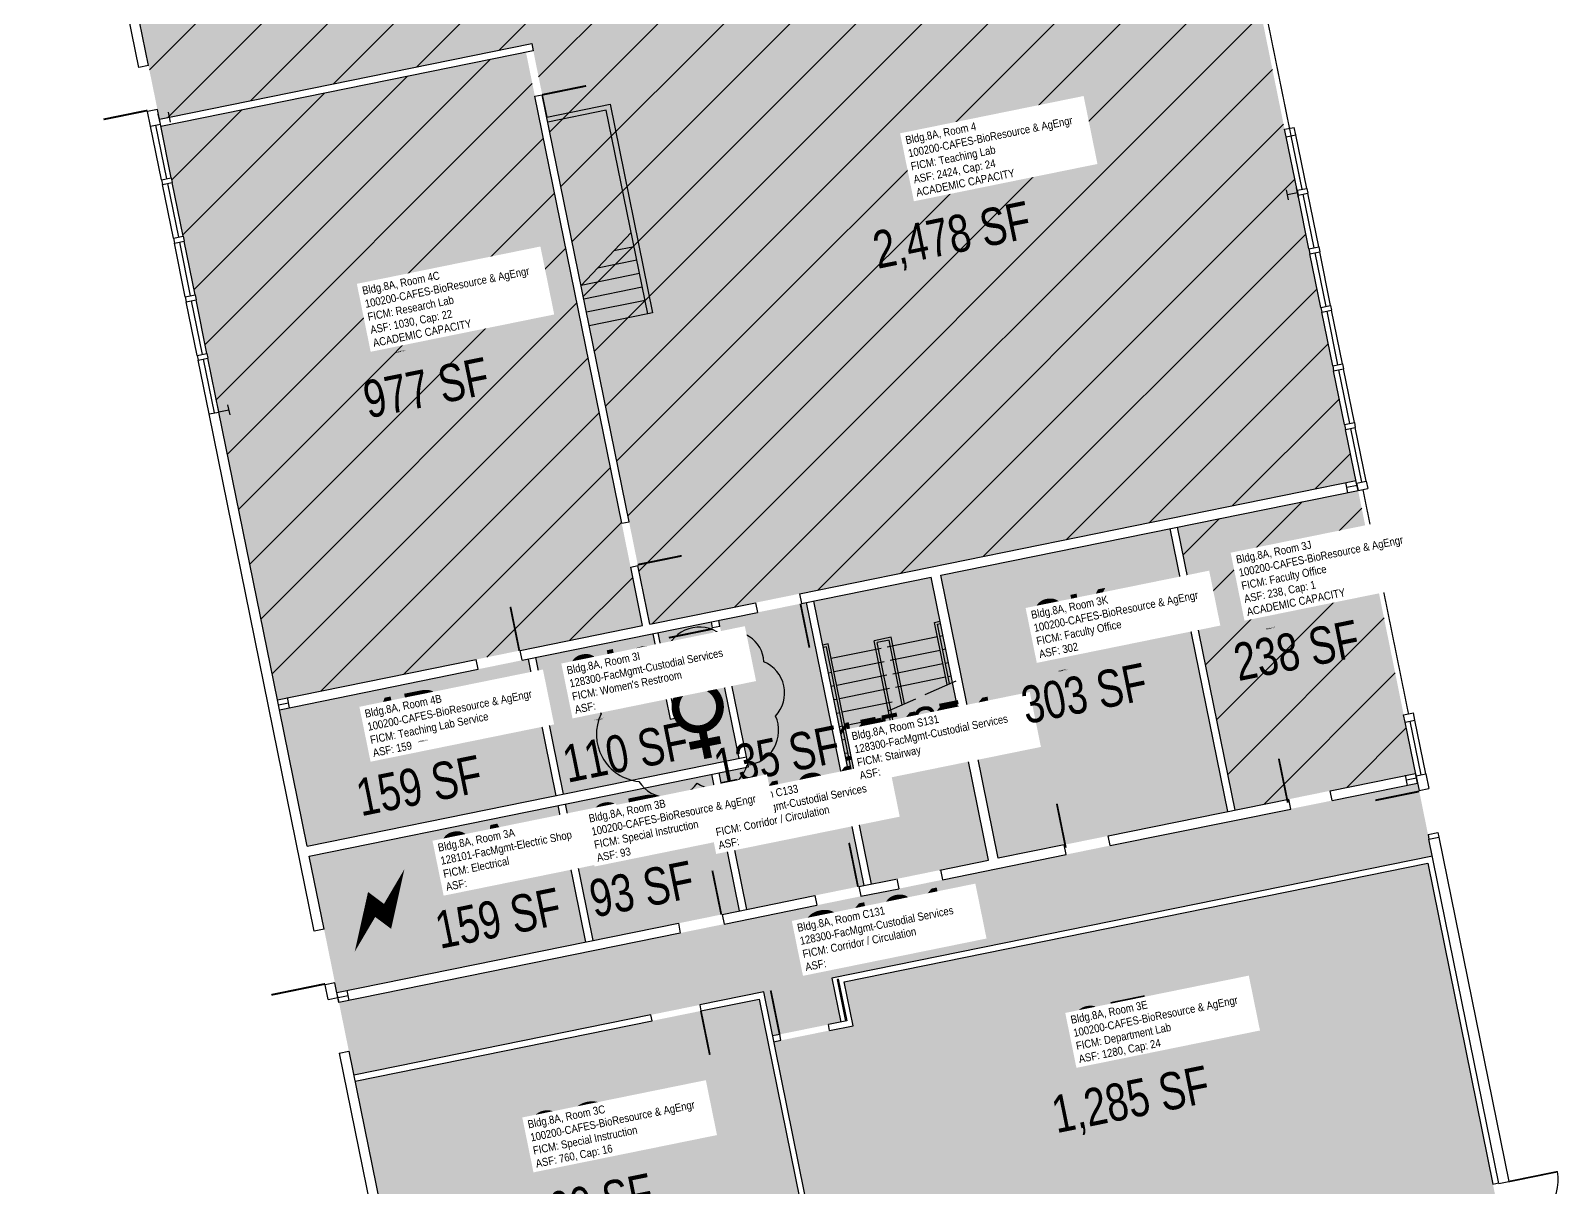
# Model space of a CAD drawing. Header units: inches. Extents: x 69207497 to 69209546, y 27684796 to 27689923.
# Drawn here: x 69208042 to 69209269, y 27686531 to 27687460 of the extents above; entities that cross this region are included whole.
import ezdxf
from ezdxf.enums import TextEntityAlignment as Align

# ---------------------------------------------------------------- set-up
doc = ezdxf.new("R2010")
doc.units = ezdxf.units.IN
doc.header["$MEASUREMENT"] = 0
doc.layers.get('0').update_dxf_attribs({"linetype": 'CONTINUOUS'})
for name, color, linetype in [('A-COLS', 5, 'CONTINUOUS'), ('A-DOOR', 2, 'CONTINUOUS'), ('A-FLOR', 3, 'CONTINUOUS'), ('A-GLAZ', 1, 'CONTINUOUS'), ('A-IDEN-ICON', 4, 'CONTINUOUS'), ('A-IDEN-RNUM', 7, 'CONTINUOUS'), ('A-IDEN-SNUM', 4, 'CONTINUOUS'), ('A-IDEN-VNUM', 4, 'CONTINUOUS'), ('A-WALL', 5, 'CONTINUOUS'), ('AREA-TEXT', 3, 'CONTINUOUS'), ('Rooms-Capacity', 4, 'CONTINUOUS'), ('Rooms-Category-Color', 7, 'CONTINUOUS'), ('Rooms-College-Color', 7, 'CONTINUOUS'), ('Rooms-Department-Color', 7, 'CONTINUOUS'), ('Rooms-Division-Color', 7, 'CONTINUOUS'), ('Rooms-Information', 7, 'CONTINUOUS')]:
    doc.layers.add(name, color=color, linetype=linetype)
doc.layers.add('A-REV', color=1, linetype='CONTINUOUS', true_color=0xff0000)
doc.styles.add('CP_AREA', font='arial.ttf', dxfattribs={"height": 15})
doc.styles.add('CP_ROOMSNUMBER', font='arial.ttf', dxfattribs={"height": 1})
doc.styles.add('CP_ROOMVNUMBER', font='arial.ttf', dxfattribs={"width": 0.85, "height": 0.075})
pattern_1 = [(45, (0, 0), (-26.516504294, 26.516504294), [])]

# ---------------------------------------------------------------- blocks, each defined once
blk = doc.blocks.new('CPELECT')
blk.add_lwpolyline([(0.0623, 0.0629, 0, 0.03, 0), (0.0105, -0.0168, 0.03, 0.03, 0), (-0.0105, 0.0068, 0.03, 0, 0), (-0.0623, -0.0729, 0.03, 0, 0)], format="xyseb")
blk = doc.blocks.new('36DOOR')
blk.add_lwpolyline([(-0.75, 0, 1.5, 1.5, 0), (-0.75, 36, 0, 0, 0), (-1.5, 36, 0, 0, 0.4142136), (-36, -1.5, 0, 0, 0.4142136)], format="xyseb")
blk = doc.blocks.new('COL1')
for p, q in [((-0.5, 0.5), (0.5, 0.5)), ((0, 0.5), (0, -0.5)), ((-0.5, -0.5), (0.5, -0.5))]:
    blk.add_line(p, q)
blk = doc.blocks.new('CPWOMEN')
at = {"const_width": 0.015}
blk.add_lwpolyline([(-0.0375, 0, 1), (0.0475, 0, 1)], format="xyb", close=True, dxfattribs=at)
for points in [[(0.005, -0.04), (0.005, -0.1)], [(-0.025, -0.07), (0.035, -0.07)]]:
    blk.add_lwpolyline(points, dxfattribs=at)

msp = doc.modelspace()

# ---------------------------------------------------------------- hatches: boundary and pattern name
at = {"layer": 'Rooms-Capacity'}
h = msp.add_hatch(dxfattribs=at)
h.set_pattern_fill('ANSI31', color=256, scale=300, style=0)
h.set_pattern_definition(pattern_1)
h.paths.add_polyline_path([(69208126.9, 27687479.2), (69208145.3, 27687389), (69208444.4, 27687449.8), (69208539.2, 27686983.4), (69209106.4, 27687098.7), (69208993.2, 27687655.3)])
h = msp.add_hatch(dxfattribs=at)
h.set_pattern_fill('ANSI31', color=256, scale=300, style=0)
h.set_pattern_definition(pattern_1)
h.paths.add_polyline_path([(69208146.5, 27687383.2), (69208240.1, 27686922.6), (69208533.3, 27686982.2), (69208439.7, 27687442.8)])
h = msp.add_hatch(dxfattribs=at)
h.set_pattern_fill('ANSI31', color=256, scale=300, style=0)
h.set_pattern_definition(pattern_1)
h.paths.add_polyline_path([(69208962.9, 27687061.4), (69209009.2, 27686834), (69209154.2, 27686863.5), (69209108, 27687090.9)])
at = {"layer": 'Rooms-Category-Color', "true_color": 0xe3f498}
for points in [[(69208126.9, 27687479.2), (69208145.3, 27687389), (69208444.4, 27687449.8), (69208539.2, 27686983.4), (69209106.4, 27687098.7), (69208993.2, 27687655.3)], [(69208146.5, 27687383.2), (69208240.1, 27686922.6), (69208533.3, 27686982.2), (69208439.7, 27687442.8)], [(69208241.7, 27686914.7), (69208264, 27686805), (69208463.9, 27686845.6), (69208441.6, 27686955.4)], [(69208471.4, 27686839), (69208493.7, 27686729.2), (69208611.3, 27686753.1), (69208589, 27686862.9)], [(69208638.8, 27686647.9), (69208702.4, 27686660.8), (69208695.2, 27686696.1), (69209163.9, 27686791.4), (69209232.6, 27686453.4), (69208700.4, 27686345.2)], [(69208302.4, 27686616.2), (69208626.9, 27686682.2), (69208693.9, 27686352.6), (69208385.2, 27686289.9), (69208361.4, 27686406.6), (69208345.6, 27686403.4)]]:
    msp.add_hatch(color=61, dxfattribs=at).paths.add_polyline_path(points)
at = {"layer": 'Rooms-Category-Color', "true_color": 0xfa9ba3}
for points in [[(69208962.9, 27687061.4), (69209009.2, 27686834), (69209154.2, 27686863.5), (69209108, 27687090.9)], [(69208772.8, 27687022.7), (69208819, 27686795.4), (69209003.3, 27686832.8), (69208957.1, 27687060.2)]]:
    msp.add_hatch(color=241, dxfattribs=at).paths.add_polyline_path(points)
at = {"layer": 'Rooms-Category-Color', "true_color": 0xadadad}
for points in [[(69208670.9, 27687002), (69208717.1, 27686774.6), (69208811.2, 27686793.8), (69208765, 27687021.1)], [(69208594.5, 27686986.5), (69208618.4, 27686868.9), (69208594.9, 27686864.1), (69208617.2, 27686754.3), (69208711.3, 27686773.5), (69208665, 27687000.8)], [(69208555.5, 27686907.1), (69208541.6, 27686975.7), (69208447.5, 27686956.6), (69208469.8, 27686846.8), (69208610.9, 27686875.5), (69208589.6, 27686980.4), (69208588.6, 27686985.3), (69208545.5, 27686976.5), (69208559.4, 27686907.9)], [(69208685.3, 27686699.1), (69208926.5, 27686748.1), (69209167.7, 27686797.1), (69209157, 27686849.8), (69209155.8, 27686855.7), (69209087.2, 27686841.7), (69209036.2, 27686831.4), (69209030.3, 27686830.2), (69208908.8, 27686805.5), (69208739.1, 27686770.9), (69208708.7, 27686764.8), (69208289.5, 27686679.5), (69208301.4, 27686621), (69208630.7, 27686688), (69208637.8, 27686652.7), (69208692.5, 27686663.8)], [(69208265.6, 27686797.1), (69208287.9, 27686687.4), (69208487.8, 27686728), (69208465.5, 27686837.8)]]:
    msp.add_hatch(color=253, dxfattribs=at).paths.add_polyline_path(points)
at = {"layer": 'Rooms-College-Color', "true_color": 0xe3c5e1}
for points in [[(69208126.9, 27687479.2), (69208145.3, 27687389), (69208444.4, 27687449.8), (69208539.2, 27686983.4), (69209106.4, 27687098.7), (69208993.2, 27687655.3)], [(69208146.5, 27687383.2), (69208240.1, 27686922.6), (69208533.3, 27686982.2), (69208439.7, 27687442.8)], [(69208962.9, 27687061.4), (69209009.2, 27686834), (69209154.2, 27686863.5), (69209108, 27687090.9)], [(69208772.8, 27687022.7), (69208819, 27686795.4), (69209003.3, 27686832.8), (69208957.1, 27687060.2)], [(69208241.7, 27686914.7), (69208264, 27686805), (69208463.9, 27686845.6), (69208441.6, 27686955.4)], [(69208471.4, 27686839), (69208493.7, 27686729.2), (69208611.3, 27686753.1), (69208589, 27686862.9)], [(69208638.8, 27686647.9), (69208702.4, 27686660.8), (69208695.2, 27686696.1), (69209163.9, 27686791.4), (69209232.6, 27686453.4), (69208700.4, 27686345.2)], [(69208302.4, 27686616.2), (69208626.9, 27686682.2), (69208693.9, 27686352.6), (69208385.2, 27686289.9), (69208361.4, 27686406.6), (69208345.6, 27686403.4)]]:
    msp.add_hatch(color=254, dxfattribs=at).paths.add_polyline_path(points)
at = {"layer": 'Rooms-College-Color', "true_color": 0xadadad}
for points in [[(69208670.9, 27687002), (69208717.1, 27686774.6), (69208811.2, 27686793.8), (69208765, 27687021.1)], [(69208594.5, 27686986.5), (69208618.4, 27686868.9), (69208594.9, 27686864.1), (69208617.2, 27686754.3), (69208711.3, 27686773.5), (69208665, 27687000.8)], [(69208555.5, 27686907.1), (69208541.6, 27686975.7), (69208447.5, 27686956.6), (69208469.8, 27686846.8), (69208610.9, 27686875.5), (69208589.6, 27686980.4), (69208588.6, 27686985.3), (69208545.5, 27686976.5), (69208559.4, 27686907.9)], [(69208685.3, 27686699.1), (69208926.5, 27686748.1), (69209167.7, 27686797.1), (69209157, 27686849.8), (69209155.8, 27686855.7), (69209087.2, 27686841.7), (69209036.2, 27686831.4), (69209030.3, 27686830.2), (69208908.8, 27686805.5), (69208739.1, 27686770.9), (69208708.7, 27686764.8), (69208289.5, 27686679.5), (69208301.4, 27686621), (69208630.7, 27686688), (69208637.8, 27686652.7), (69208692.5, 27686663.8)], [(69208265.6, 27686797.1), (69208287.9, 27686687.4), (69208487.8, 27686728), (69208465.5, 27686837.8)]]:
    msp.add_hatch(color=253, dxfattribs=at).paths.add_polyline_path(points)
at = {"layer": 'Rooms-Department-Color', "true_color": 0xe3c5e1}
for points in [[(69208126.9, 27687479.2), (69208145.3, 27687389), (69208444.4, 27687449.8), (69208539.2, 27686983.4), (69209106.4, 27687098.7), (69208993.2, 27687655.3)], [(69208146.5, 27687383.2), (69208240.1, 27686922.6), (69208533.3, 27686982.2), (69208439.7, 27687442.8)], [(69208962.9, 27687061.4), (69209009.2, 27686834), (69209154.2, 27686863.5), (69209108, 27687090.9)], [(69208772.8, 27687022.7), (69208819, 27686795.4), (69209003.3, 27686832.8), (69208957.1, 27687060.2)], [(69208241.7, 27686914.7), (69208264, 27686805), (69208463.9, 27686845.6), (69208441.6, 27686955.4)], [(69208471.4, 27686839), (69208493.7, 27686729.2), (69208611.3, 27686753.1), (69208589, 27686862.9)], [(69208638.8, 27686647.9), (69208702.4, 27686660.8), (69208695.2, 27686696.1), (69209163.9, 27686791.4), (69209232.6, 27686453.4), (69208700.4, 27686345.2)], [(69208302.4, 27686616.2), (69208626.9, 27686682.2), (69208693.9, 27686352.6), (69208385.2, 27686289.9), (69208361.4, 27686406.6), (69208345.6, 27686403.4)]]:
    msp.add_hatch(color=254, dxfattribs=at).paths.add_polyline_path(points)
at = {"layer": 'Rooms-Department-Color', "true_color": 0xacacac}
for points in [[(69208670.9, 27687002), (69208717.1, 27686774.6), (69208811.2, 27686793.8), (69208765, 27687021.1)], [(69208594.5, 27686986.5), (69208618.4, 27686868.9), (69208594.9, 27686864.1), (69208617.2, 27686754.3), (69208711.3, 27686773.5), (69208665, 27687000.8)], [(69208555.5, 27686907.1), (69208541.6, 27686975.7), (69208447.5, 27686956.6), (69208469.8, 27686846.8), (69208610.9, 27686875.5), (69208589.6, 27686980.4), (69208588.6, 27686985.3), (69208545.5, 27686976.5), (69208559.4, 27686907.9)], [(69208685.3, 27686699.1), (69208926.5, 27686748.1), (69209167.7, 27686797.1), (69209157, 27686849.8), (69209155.8, 27686855.7), (69209087.2, 27686841.7), (69209036.2, 27686831.4), (69209030.3, 27686830.2), (69208908.8, 27686805.5), (69208739.1, 27686770.9), (69208708.7, 27686764.8), (69208289.5, 27686679.5), (69208301.4, 27686621), (69208630.7, 27686688), (69208637.8, 27686652.7), (69208692.5, 27686663.8)], [(69208265.6, 27686797.1), (69208287.9, 27686687.4), (69208487.8, 27686728), (69208465.5, 27686837.8)]]:
    msp.add_hatch(color=253, dxfattribs=at).paths.add_polyline_path(points)
at = {"layer": 'Rooms-Division-Color', "true_color": 0xe3c5e1}
for points in [[(69208126.9, 27687479.2), (69208145.3, 27687389), (69208444.4, 27687449.8), (69208539.2, 27686983.4), (69209106.4, 27687098.7), (69208993.2, 27687655.3)], [(69208146.5, 27687383.2), (69208240.1, 27686922.6), (69208533.3, 27686982.2), (69208439.7, 27687442.8)], [(69208962.9, 27687061.4), (69209009.2, 27686834), (69209154.2, 27686863.5), (69209108, 27687090.9)], [(69208772.8, 27687022.7), (69208819, 27686795.4), (69209003.3, 27686832.8), (69208957.1, 27687060.2)], [(69208241.7, 27686914.7), (69208264, 27686805), (69208463.9, 27686845.6), (69208441.6, 27686955.4)], [(69208471.4, 27686839), (69208493.7, 27686729.2), (69208611.3, 27686753.1), (69208589, 27686862.9)], [(69208638.8, 27686647.9), (69208702.4, 27686660.8), (69208695.2, 27686696.1), (69209163.9, 27686791.4), (69209232.6, 27686453.4), (69208700.4, 27686345.2)], [(69208302.4, 27686616.2), (69208626.9, 27686682.2), (69208693.9, 27686352.6), (69208385.2, 27686289.9), (69208361.4, 27686406.6), (69208345.6, 27686403.4)]]:
    msp.add_hatch(color=254, dxfattribs=at).paths.add_polyline_path(points)
at = {"layer": 'Rooms-Division-Color', "true_color": 0xadadad}
for points in [[(69208670.9, 27687002), (69208717.1, 27686774.6), (69208811.2, 27686793.8), (69208765, 27687021.1)], [(69208594.5, 27686986.5), (69208618.4, 27686868.9), (69208594.9, 27686864.1), (69208617.2, 27686754.3), (69208711.3, 27686773.5), (69208665, 27687000.8)], [(69208555.5, 27686907.1), (69208541.6, 27686975.7), (69208447.5, 27686956.6), (69208469.8, 27686846.8), (69208610.9, 27686875.5), (69208589.6, 27686980.4), (69208588.6, 27686985.3), (69208545.5, 27686976.5), (69208559.4, 27686907.9)], [(69208685.3, 27686699.1), (69208926.5, 27686748.1), (69209167.7, 27686797.1), (69209157, 27686849.8), (69209155.8, 27686855.7), (69209087.2, 27686841.7), (69209036.2, 27686831.4), (69209030.3, 27686830.2), (69208908.8, 27686805.5), (69208739.1, 27686770.9), (69208708.7, 27686764.8), (69208289.5, 27686679.5), (69208301.4, 27686621), (69208630.7, 27686688), (69208637.8, 27686652.7), (69208692.5, 27686663.8)], [(69208265.6, 27686797.1), (69208287.9, 27686687.4), (69208487.8, 27686728), (69208465.5, 27686837.8)]]:
    msp.add_hatch(color=253, dxfattribs=at).paths.add_polyline_path(points)

# ---------------------------------------------------------------- linework, layer by layer
at = {"layer": 'A-DOOR', "linetype": 'Continuous', "ltscale": 6, "const_width": 1}
for points in [[(69209014.8, 27687569.4), (69209051.4, 27687389.1)], [(69209016.3, 27687562), (69209052.9, 27687381.7)], [(69209024.6, 27687521), (69209061.3, 27687340.6)], [(69209111.9, 27687091.6), (69209148.5, 27686911.3)]]:
    msp.add_lwpolyline(points, dxfattribs=at)
at = {"layer": 'A-DOOR'}
msp.add_lwpolyline([(69208278.3, 27686694.4, 1.5, 1.5, 0), (69208235.2, 27686685.6, 0, 0, 0), (69208235.4, 27686684.9, 0, 0, -0.414214), (69208269.7, 27686736.8, 0, 0, -0.414214)], format="xyseb", dxfattribs=at)
at = {"layer": 'A-DOOR', "const_width": 1.32}
msp.add_lwpolyline([(69209229, 27686535.6), (69209268.3, 27686543.6)], dxfattribs=at)
at = {"layer": 'A-DOOR'}
msp.add_arc((69209226.3, 27686537.8), 42.4, 278.5072, 7.9042, dxfattribs=at)
at = {"layer": 'A-FLOR'}
for p, q in [((69208456.4, 27687390.6), (69208507.4, 27687401)), ((69208504.2, 27687396.3), (69208457.2, 27687386.7)), ((69208537.5, 27687232.6), (69208504.2, 27687396.3)), ((69208507.4, 27687401), (69208541.4, 27687233.4)), ((69208483.9, 27687255.4), (69208524.2, 27687297.9)), ((69208524.4, 27687297.3), (69208523.5, 27687297.1)), ((69208526.5, 27687286.5), (69208510.3, 27687283.2)), ((69208528.7, 27687275.8), (69208497.1, 27687269.3)), ((69208530.9, 27687265), (69208483.9, 27687255.4)), ((69208533.1, 27687254.2), (69208486.1, 27687244.6)), ((69208535.3, 27687243.4), (69208488.3, 27687233.9)), ((69208537.5, 27687232.6), (69208490.5, 27687223.1)), ((69208541.4, 27687233.4), (69208537.5, 27687232.6)), ((69208767.8, 27686984.8), (69208772.2, 27686985.7)), ((69208778, 27686934.8), (69208767.8, 27686984.8)), ((69208770.1, 27686983.3), (69208772.6, 27686983.8)), ((69208779.8, 27686935.6), (69208770.1, 27686983.3)), ((69208774.6, 27686974), (69208772.1, 27686973.5)), ((69208682.5, 27686967.5), (69208678.1, 27686966.6)), ((69208681, 27686965.1), (69208678.5, 27686964.6)), ((69208704.7, 27686848.5), (69208681, 27686965.1)), ((69208707, 27686847), (69208682.5, 27686967.5)), ((69208725.1, 27686963.9), (69208684.9, 27686955.7)), ((69208732.9, 27686972.9), (69208719.3, 27686970.1)), ((69208740.2, 27686867.3), (69208719.3, 27686970.1)), ((69208731.3, 27686970.5), (69208721.7, 27686968.6)), ((69208741.8, 27686869.7), (69208721.7, 27686968.6)), ((69208770.2, 27686973.1), (69208729.9, 27686964.9)), ((69208741.9, 27686918.7), (69208731.3, 27686970.5)), ((69208772.4, 27686962.3), (69208732.1, 27686954.1)), ((69208743.7, 27686919.5), (69208732.9, 27686972.9)), ((69208776.8, 27686963.2), (69208774.3, 27686962.7)), ((69208727.3, 27686953.1), (69208687.1, 27686945)), ((69208774.6, 27686951.5), (69208734.3, 27686943.3)), ((69208779, 27686952.4), (69208776.5, 27686951.9)), ((69208685.1, 27686944.6), (69208682.7, 27686944.1)), ((69208729.5, 27686942.4), (69208689.3, 27686934.2)), ((69208776.7, 27686940.7), (69208736.5, 27686932.5)), ((69208760.3, 27686926.9), (69208785.1, 27686937.9)), ((69208781.1, 27686941.6), (69208778.7, 27686941.1)), ((69208687.3, 27686933.8), (69208684.9, 27686933.3)), ((69208731.7, 27686931.6), (69208691.5, 27686923.4)), ((69208689.5, 27686923), (69208687.1, 27686922.5)), ((69208691.7, 27686912.2), (69208689.3, 27686911.7)), ((69208733.9, 27686920.8), (69208693.7, 27686912.6)), ((69208731.5, 27686914), (69208752.8, 27686923.5)), ((69208693.9, 27686901.4), (69208691.5, 27686900.9)), ((69208736.1, 27686910), (69208695.9, 27686901.8)), ((69208696.1, 27686890.7), (69208693.6, 27686890.2)), ((69208738.3, 27686899.2), (69208698.1, 27686891.1)), ((69208740.5, 27686888.5), (69208700.2, 27686880.3)), ((69208698.3, 27686879.9), (69208695.8, 27686879.4)), ((69208742.7, 27686877.7), (69208702.4, 27686869.5)), ((69208700.5, 27686869.1), (69208698, 27686868.6)), ((69208753.8, 27686870.1), (69208740.2, 27686867.3)), ((69208751.4, 27686871.6), (69208741.8, 27686869.7)), ((69208751.4, 27686871.6), (69208750.9, 27686874.1)), ((69208753.8, 27686870.1), (69208752.9, 27686874.5)), ((69208704.7, 27686848.5), (69208702.2, 27686848)), ((69208707, 27686847), (69208702.6, 27686846.1))]:
    msp.add_line(p, q, dxfattribs=at)
at = {"layer": 'A-GLAZ'}
for points in [[(69208147, 27687340.4), (69208138.2, 27687383.5)], [(69208142.1, 27687384.3), (69208150.9, 27687341.2)], [(69208154.8, 27687342), (69208146.1, 27687385.1)], [(69209059, 27687331.9), (69209050.2, 27687375)], [(69209054.1, 27687375.8), (69209062.9, 27687332.7)], [(69209066.8, 27687333.5), (69209058, 27687376.6)], [(69208156.6, 27687293.4), (69208147.8, 27687336.5)], [(69208151.7, 27687337.3), (69208160.5, 27687294.2)], [(69208164.4, 27687295), (69208155.6, 27687338.1)], [(69209076.4, 27687286.5), (69209067.6, 27687329.6)], [(69209068.5, 27687284.9), (69209059.8, 27687328)], [(69209063.7, 27687328.8), (69209072.4, 27687285.7)], [(69208166.1, 27687246.3), (69208157.3, 27687289.4)], [(69208161.3, 27687290.2), (69208170, 27687247.1)], [(69208174, 27687247.9), (69208165.2, 27687291)], [(69209078.1, 27687237.8), (69209069.3, 27687281)], [(69209073.2, 27687281.8), (69209082, 27687238.6)], [(69209085.9, 27687239.4), (69209077.2, 27687282.6)], [(69208183.5, 27687200.9), (69208174.8, 27687244)], [(69208175.7, 27687199.3), (69208166.9, 27687242.4)], [(69208170.8, 27687243.2), (69208179.6, 27687200.1)], [(69209087.6, 27687190.8), (69209078.9, 27687233.9)], [(69209082.8, 27687234.7), (69209091.6, 27687191.6)], [(69209095.5, 27687192.4), (69209086.7, 27687235.5)], [(69208185.2, 27687152.3), (69208176.5, 27687195.4)], [(69208180.4, 27687196.2), (69208189.2, 27687153.1)], [(69208193.1, 27687153.8), (69208184.3, 27687197)], [(69209097.2, 27687143.8), (69209088.4, 27687186.9)], [(69209092.4, 27687187.7), (69209101.1, 27687144.6)], [(69209105.1, 27687145.4), (69209096.3, 27687188.5)], [(69209106.8, 27687096.7), (69209098, 27687139.8)], [(69209101.9, 27687140.6), (69209110.7, 27687097.5)], [(69209114.6, 27687098.3), (69209105.8, 27687141.4)], [(69209154.6, 27686861.5), (69209145.8, 27686904.7)], [(69209149.7, 27686905.5), (69209158.5, 27686862.3)], [(69209162.4, 27686863.1), (69209153.7, 27686906.3)]]:
    msp.add_lwpolyline(points, dxfattribs=at)
at = {"layer": 'A-REV'}
msp.add_lwpolyline([(69208530.3, 27686857, 0.520567), (69208577.3, 27686855.6, 0.520567), (69208617.3, 27686870.3, 0.520567), (69208640.1, 27686909.6, 0.520567), (69208630.8, 27686953.2, 0.520567), (69208595.9, 27686975.3, 0.520567), (69208552.3, 27686961.5, 0.520567), (69208509.7, 27686941.7, 0.520567), (69208500.1, 27686911.3, 0.520567)], format="xyb", close=True, dxfattribs=at)
at = {"layer": 'A-WALL'}
for p, q in [((69208445.6, 27687444), (69208146.5, 27687383.2)), ((69208153.4, 27687390.7), (69208444.4, 27687449.8)), ((69208444.4, 27687449.8), (69208445.6, 27687444)), ((69208136.5, 27687432.2), (69208128.7, 27687430.6)), ((69208446.9, 27687407.5), (69208452.7, 27687408.7)), ((69208452.7, 27687408.7), (69208456.4, 27687390.6)), ((69208143.7, 27687396.9), (69208135.8, 27687395.3)), ((69209049, 27687380.9), (69209056.8, 27687382.5)), ((69209050.2, 27687375), (69209058, 27687376.6)), ((69208659.3, 27687007.8), (69209106.4, 27687098.7)), ((69209106.8, 27687096.7), (69209114.6, 27687098.3)), ((69208772.8, 27687022.7), (69209108, 27687090.9)), ((69209108, 27687090.9), (69209115.8, 27687092.4)), ((69208516.6, 27687064.5), (69208522.5, 27687065.7)), ((69208523.8, 27687029.2), (69208529.6, 27687030.4)), ((69208660.9, 27687000), (69208765, 27687021.1)), ((69208539.2, 27686983.4), (69208624, 27687000.6)), ((69208624, 27687000.6), (69208625.6, 27686992.8)), ((69208659.3, 27687007.8), (69208660.9, 27687000)), ((69208436.7, 27686954.4), (69208625.6, 27686992.8)), ((69208435.1, 27686962.2), (69208533.3, 27686982.2)), ((69208595.5, 27686981.6), (69208589.6, 27686980.4)), ((69208436.7, 27686954.4), (69208435.1, 27686962.2)), ((69208240.1, 27686922.6), (69208399.8, 27686955.1)), ((69208401.4, 27686947.2), (69208399.8, 27686955.1)), ((69208241.7, 27686914.7), (69208401.4, 27686947.2)), ((69208602.6, 27686946.3), (69208596.8, 27686945.1)), ((69209144.6, 27686910.5), (69209152.5, 27686912.1)), ((69208555.5, 27686907.1), (69208559.4, 27686907.9)), ((69209145.8, 27686904.7), (69209153.7, 27686906.3)), ((69208264, 27686805), (69208616.8, 27686876.7)), ((69208792.2, 27686887.4), (69208742.7, 27686877.4)), ((69208742.7, 27686877.4), (69208743.7, 27686872.6)), ((69208743.7, 27686872.6), (69208793.1, 27686882.6)), ((69208265.6, 27686797.1), (69208618.4, 27686868.9)), ((69209087.2, 27686841.7), (69209155.8, 27686855.7)), ((69208907.2, 27686813.3), (69209052.3, 27686842.8)), ((69208908.8, 27686805.5), (69209053.9, 27686834.9)), ((69209164.9, 27686810.6), (69209172.8, 27686812.2)), ((69209221.1, 27686534), (69209164.9, 27686810.6)), ((69209172.8, 27686812.2), (69209229, 27686535.6)), ((69209167.7, 27686797.1), (69208685.3, 27686699.1)), ((69208695.2, 27686696.1), (69209163.9, 27686791.4)), ((69208772, 27686785.8), (69208811.2, 27686793.8)), ((69209163.9, 27686791.4), (69209216.3, 27686533.5)), ((69208707.1, 27686772.6), (69208736.7, 27686778.6)), ((69208737.5, 27686778.8), (69208739.1, 27686770.9)), ((69208772.7, 27686786), (69208774.3, 27686778.1)), ((69208597.3, 27686750.3), (69208671.8, 27686765.4)), ((69208671.8, 27686765.4), (69208673.4, 27686757.6)), ((69208707.1, 27686772.6), (69208708.7, 27686764.8)), ((69208708.7, 27686764.8), (69208739.1, 27686770.9)), ((69208598.9, 27686742.5), (69208673.4, 27686757.6)), ((69208287.9, 27686687.4), (69208562.1, 27686743.1)), ((69208562.1, 27686743.1), (69208563.6, 27686735.3)), ((69208597.3, 27686750.3), (69208598.9, 27686742.5)), ((69208277.6, 27686738.3), (69208269.7, 27686736.8)), ((69208286.3, 27686695.2), (69208278.5, 27686693.6)), ((69208685.3, 27686699.1), (69208692.5, 27686663.8)), ((69208690.5, 27686698.1), (69208689.9, 27686698)), ((69208690.5, 27686698.1), (69208689.9, 27686698)), ((69208689.9, 27686698), (69208690.5, 27686698.1)), ((69208696.6, 27686664.6), (69208689.9, 27686698)), ((69208690.5, 27686698.1), (69208697.3, 27686664.8)), ((69208702.4, 27686660.8), (69208695.2, 27686696.1)), ((69208630.7, 27686688), (69208579.2, 27686677.5)), ((69208580.2, 27686672.7), (69208626.9, 27686682.2)), ((69208626.9, 27686682.2), (69208693.9, 27686352.6)), ((69208700.4, 27686345.2), (69208630.7, 27686688)), ((69208540, 27686669.5), (69208301.4, 27686621)), ((69208541, 27686664.8), (69208540, 27686669.5)), ((69208579.2, 27686677.5), (69208580.2, 27686672.7)), ((69208302.4, 27686616.2), (69208541, 27686664.8)), ((69208697.3, 27686664.8), (69208682.7, 27686661.8)), ((69208683.6, 27686657), (69208682.7, 27686661.8)), ((69208683.6, 27686657), (69208702.4, 27686660.8)), ((69208643.5, 27686653.8), (69208637.8, 27686652.7)), ((69208638.8, 27686647.9), (69208644.4, 27686649.1)), ((69208644.4, 27686649.1), (69208643.5, 27686653.8)), ((69209216.3, 27686533.5), (69209221.1, 27686534.5)), ((69209221.1, 27686534), (69209229, 27686535.6))]:
    msp.add_line(p, q, dxfattribs=at)
for points in [[(69208128.7, 27687430.6), (69208041.8, 27687857.8)], [(69208136.5, 27687432.2), (69208126.9, 27687479.2)], [(69208516.6, 27687064.5), (69208446.9, 27687407.5)], [(69208522.5, 27687065.7), (69208452.7, 27687408.7)], [(69208138.2, 27687383.5), (69208135.8, 27687395.3)], [(69208146.1, 27687385.1), (69208143.7, 27687396.9)], [(69208138.2, 27687383.5), (69208146.1, 27687385.1)], [(69209050.2, 27687375), (69209049, 27687380.9)], [(69209058, 27687376.6), (69209056.8, 27687382.5)], [(69208147, 27687340.4), (69208154.8, 27687342)], [(69208154.8, 27687342), (69208155.6, 27687338.1)], [(69208147, 27687340.4), (69208147.8, 27687336.5)], [(69208147.8, 27687336.5), (69208155.6, 27687338.1)], [(69209059, 27687331.9), (69209066.8, 27687333.5)], [(69209059, 27687331.9), (69209059.8, 27687328)], [(69209059.8, 27687328), (69209067.6, 27687329.6)], [(69209066.8, 27687333.5), (69209067.6, 27687329.6)], [(69208156.6, 27687293.4), (69208164.4, 27687295)], [(69208156.6, 27687293.4), (69208157.3, 27687289.4)], [(69208164.4, 27687295), (69208165.2, 27687291)], [(69208157.3, 27687289.4), (69208165.2, 27687291)], [(69209068.5, 27687284.9), (69209076.4, 27687286.5)], [(69209068.5, 27687284.9), (69209069.3, 27687281)], [(69209069.3, 27687281), (69209077.2, 27687282.6)], [(69209076.4, 27687286.5), (69209077.2, 27687282.6)], [(69208166.1, 27687246.3), (69208174, 27687247.9)], [(69208166.1, 27687246.3), (69208166.9, 27687242.4)], [(69208166.9, 27687242.4), (69208174.8, 27687244)], [(69208174, 27687247.9), (69208174.8, 27687244)], [(69209078.1, 27687237.8), (69209085.9, 27687239.4)], [(69209078.1, 27687237.8), (69209078.9, 27687233.9)], [(69209078.9, 27687233.9), (69209086.7, 27687235.5)], [(69209085.9, 27687239.4), (69209086.7, 27687235.5)], [(69208175.7, 27687199.3), (69208183.5, 27687200.9)], [(69208175.7, 27687199.3), (69208176.5, 27687195.4)], [(69208176.5, 27687195.4), (69208184.3, 27687197)], [(69208183.5, 27687200.9), (69208184.3, 27687197)], [(69209087.6, 27687190.8), (69209095.5, 27687192.4)], [(69209087.6, 27687190.8), (69209088.4, 27687186.9)], [(69209088.4, 27687186.9), (69209096.3, 27687188.5)], [(69209095.5, 27687192.4), (69209096.3, 27687188.5)], [(69208185.2, 27687152.3), (69208193.1, 27687153.8)], [(69208269.7, 27686736.8), (69208185.2, 27687152.3)], [(69208240.1, 27686922.6), (69208193.1, 27687153.8)], [(69209097.2, 27687143.8), (69209105.1, 27687145.4)], [(69209105.1, 27687145.4), (69209105.8, 27687141.4)], [(69209097.2, 27687143.8), (69209098, 27687139.8)], [(69209098, 27687139.8), (69209105.8, 27687141.4)], [(69209106.8, 27687096.7), (69209108, 27687090.9)], [(69209114.6, 27687098.3), (69209115.8, 27687092.4)], [(69209003.3, 27686832.8), (69208957.1, 27687060.2)], [(69209009.2, 27686834), (69208962.9, 27687061.4)], [(69208533.3, 27686982.2), (69208523.8, 27687029.2)], [(69208539.2, 27686983.4), (69208529.6, 27687030.4)], [(69208819, 27686795.4), (69208772.8, 27687022.7)], [(69208811.2, 27686793.8), (69208765, 27687021.1)], [(69208711.3, 27686773.5), (69208665, 27687000.8)], [(69208717.1, 27686774.6), (69208670.9, 27687002)], [(69208595.5, 27686981.6), (69208594.5, 27686986.5)], [(69208541.6, 27686975.7), (69208555.5, 27686907.1)], [(69208545.5, 27686976.5), (69208559.4, 27686907.9)], [(69208589.6, 27686980.4), (69208588.6, 27686985.3)], [(69208463.9, 27686845.6), (69208441.6, 27686955.4)], [(69208469.8, 27686846.8), (69208447.5, 27686956.6)], [(69208610.9, 27686875.5), (69208596.8, 27686945.1)], [(69208616.8, 27686876.7), (69208602.6, 27686946.3)], [(69208264, 27686805), (69208241.7, 27686914.7)], [(69209153.7, 27686906.3), (69209152.5, 27686912.1)], [(69209145.8, 27686904.7), (69209144.6, 27686910.5)], [(69208618.4, 27686868.9), (69208616.8, 27686876.7)], [(69208617.2, 27686754.3), (69208594.9, 27686864.1)], [(69209085.6, 27686849.6), (69209154.2, 27686863.5), (69209157, 27686849.8)], [(69209154.6, 27686861.5), (69209162.4, 27686863.1)], [(69209162.4, 27686863.1), (69209164.8, 27686851.4)], [(69208611.3, 27686753.1), (69208589, 27686862.9)], [(69209157, 27686849.8), (69209164.8, 27686851.4)], [(69208493.7, 27686729.2), (69208471.4, 27686839)], [(69209053.9, 27686834.9), (69209052.3, 27686842.8)], [(69209087.2, 27686841.7), (69209085.6, 27686849.6)], [(69208487.8, 27686728), (69208465.5, 27686837.8)], [(69209164.2, 27686814.5), (69209172, 27686816.1)], [(69209164.2, 27686814.5), (69209164.9, 27686810.6)], [(69209172, 27686816.1), (69209172.8, 27686812.2)], [(69208774.3, 27686778.1), (69208873.5, 27686798.3), (69208871.9, 27686806.1), (69208819, 27686795.4)], [(69208908.8, 27686805.5), (69208907.2, 27686813.3)], [(69208277.6, 27686738.3), (69208265.6, 27686797.1)], [(69208563.6, 27686735.3), (69208289.5, 27686679.5), (69208286.3, 27686695.2)], [(69208280.9, 27686681.9), (69208278.5, 27686693.6)], [(69208280.9, 27686681.9), (69208288.7, 27686683.5)], [(69208289.6, 27686638.8), (69208297.5, 27686640.4)], [(69208289.6, 27686638.8), (69208330.3, 27686438.8)], [(69208297.5, 27686640.4), (69208338.1, 27686440.4)]]:
    msp.add_lwpolyline(points, dxfattribs=at)

# ---------------------------------------------------------------- block references
at = {"layer": 'A-COLS'}
for p, xscale, yscale, zscale, rotation in [((69208149.3, 27687389.9), 8.294400000013411, 8.294400000013411, 8.294400000013411, 101.4914985359502), ((69209055.3, 27687329.1), -8.294400000013411, 8.294399998124335, 8.294399999999769, 281.4914985359502), ((69208197.1, 27687154.7), 8.294400000013411, 8.294400000013411, 8.294400000013411, 101.4914985359502), ((69209103.1, 27687093.9), -8.294400000013411, 8.294399998124335, 8.294399999999769, 281.4914985359502), ((69208245, 27686919.5), 8.294400000013411, 8.294400000013411, 8.294400000013411, 101.4914985359502), ((69209150.9, 27686858.8), -8.294400000013411, 8.294399998124335, 8.294399999999769, 281.4914985359502), ((69208292.8, 27686684.3), 8.294400000013411, 8.294400000013411, 8.294400000013411, 101.4914985359502)]:
    msp.add_blockref('COL1', p, dxfattribs=dict(at, xscale=xscale, yscale=yscale, zscale=zscale, rotation=rotation))
at = {"layer": 'A-DOOR'}
for p, rotation in [((69208452.9, 27687407.9), 281.4914985359502), ((69208529.6, 27687030.4), 281.4914985359502), ((69208435.1, 27686962.2), 11.49149853595022), ((69208589.6, 27686980.4), 101.4914985359502), ((69209157, 27686849.8), 101.4914985359502), ((69208707.1, 27686772.6), 11.49149853595022), ((69208597.3, 27686750.3), 11.49149853595022)]:
    msp.add_blockref('36DOOR', p, dxfattribs=dict(at, rotation=rotation))
at = {"layer": 'A-DOOR', "xscale": -1}
for p, rotation in [((69208135.8, 27687395.3), 101.4914985359503), ((69208660.9, 27687000), 191.4914985359502), ((69209050.8, 27686839.9), 11.49149853595026), ((69208872.5, 27686803.7), 11.49149853595026), ((69208642.7, 27686653.7), 11.49149853595026), ((69208580.9, 27686672.9), 191.4914985359502)]:
    msp.add_blockref('36DOOR', p, dxfattribs=dict(at, rotation=rotation))
at = {"layer": 'A-IDEN-ICON', "xscale": 420, "yscale": 420, "zscale": 420, "rotation": 11.49149853595022}
for name, p in [('CPWOMEN', (69208575.6, 27686916.4)), ('CPELECT', (69208321.7, 27686755.5))]:
    msp.add_blockref(name, p, dxfattribs=at)

# ---------------------------------------------------------------- texts
at = {"layer": 'A-IDEN-RNUM', "style": 'CP_ROOMSNUMBER', "width": 0.85}
for s, p in [('0004-00', (69208804, 27687341.3)), ('0004-C0', (69208335.5, 27687201.2)), ('0003-J0', (69209034, 27686978.9)), ('0003-K0', (69208867.2, 27686945)), ('0003-I0', (69208494.9, 27686905.8)), ('0004-B0', (69208353.2, 27686888.4)), ('S131-00', (69208755.1, 27686884.7)), ('C133-00', (69208653.8, 27686843.4)), ('0003-B0', (69208533.2, 27686809.7)), ('0003-A0', (69208374.8, 27686791.7)), ('C131-00', (69208725.7, 27686744.2)), ('0003-E0', (69208917.1, 27686641.8))]:
    msp.add_text(s, height=1, rotation=11.4915, dxfattribs=at).set_placement(p)
at = {"layer": 'A-IDEN-SNUM', "style": 'CP_ROOMSNUMBER', "width": 0.85}
for s, p in [('008A000400', (69208804, 27687341.3)), ('008A0004C0', (69208335.5, 27687201.2)), ('008A0003J0', (69209034, 27686978.9)), ('008A0003K0', (69208867.2, 27686945)), ('008A0003I0', (69208494.9, 27686905.8)), ('008A0004B0', (69208353.2, 27686888.4)), ('008AS13100', (69208755.1, 27686884.7)), ('008AC13300', (69208653.8, 27686843.4)), ('008A0003B0', (69208533.2, 27686809.7)), ('008A0003A0', (69208374.8, 27686791.7)), ('008AC13100', (69208725.7, 27686744.2)), ('008A0003E0', (69208917.1, 27686641.8))]:
    msp.add_text(s, height=1, rotation=11.4915, dxfattribs=at).set_placement(p)
at = {"layer": 'A-IDEN-VNUM', "style": 'CP_ROOMVNUMBER', "width": 0.85}
for s, p in [('4', (69208753.8, 27687326.8)), ('4C', (69208317.5, 27687205.9)), ('3J', (69209019.3, 27686989.9)), ('3K', (69208852.5, 27686956)), ('3I', (69208479.6, 27686911.4)), ('4B', (69208317.4, 27686876.6)), ('S131', (69208708.4, 27686858.5)), ('C131', (69208595, 27686802.5)), ('3B', (69208497.3, 27686792.4)), ('3A', (69208376.1, 27686769)), ('C131', (69208664.7, 27686704.6)), ('3E', (69208884.7, 27686628.9)), ('3C', (69208448.6, 27686544.9))]:
    msp.add_text(s, height=45, rotation=11.4915, dxfattribs=at).set_placement(p)
at = {"layer": 'AREA-TEXT', "style": 'CP_AREA', "width": 0.75}
for s, p in [('2,478 SF', (69208781.7, 27687296.2)), ('977 SF', (69208359.5, 27687173.4)), ('238 SF', (69209058.6, 27686962.4)), ('303 SF', (69208888.1, 27686927.8)), ('155 SF', (69208741.1, 27686897.9)), ('110 SF', (69208519.7, 27686880.7)), ('135 SF', (69208641.1, 27686877.6)), ('159 SF', (69208353.9, 27686853.8)), ('93 SF', (69208532.6, 27686770.7)), ('159 SF', (69208417.3, 27686747.3)), ('381 SF', (69208727.4, 27686738.6)), ('1,285 SF', (69208925.3, 27686601.8)), ('760 SF', (69208491.3, 27686517.9))]:
    msp.add_text(s, height=30, rotation=11.4915, dxfattribs=at).set_placement(p, align=Align.MIDDLE_CENTER)

# ---------------------------------------------------------------- next in the draw order: texts
at = {"layer": 'Rooms-Information', "width": 144, "attachment_point": 7, "rotation": 11.4915, "style": 'CP_ROOMVNUMBER', "bg_fill": 3, "box_fill_scale": 1.5, "bg_fill_color": 256, "bg_fill_true_color": 13158600, "bg_fill_transparency": 0}
for s, insert, char_height in [('Bldg.8A, Room 4^M^J100200-CAFES-BioResource & AgEngr^M^JFICM: Teaching Lab^M^JASF: 2424, Cap: 24^M^JACADEMIC CAPACITY', (69208753.8, 27687326.8), 6.4286), ('Bldg.8A, Room 4C^M^J100200-CAFES-BioResource & AgEngr^M^JFICM: Research Lab^M^JASF: 1030, Cap: 22^M^JACADEMIC CAPACITY', (69208317.5, 27687205.9), 6.4286), ('Bldg.8A, Room 3J^M^J100200-CAFES-BioResource & AgEngr^M^JFICM: Faculty Office^M^JASF: 238, Cap: 1^M^JACADEMIC CAPACITY', (69209019.3, 27686989.9), 6.4286), ('Bldg.8A, Room 3K^M^J100200-CAFES-BioResource & AgEngr^M^JFICM: Faculty Office^M^JASF: 302', (69208852.5, 27686956), 6.429), ('Bldg.8A, Room 4B^M^J100200-CAFES-BioResource & AgEngr^M^JFICM: Teaching Lab Service^M^JASF: 159', (69208317.4, 27686876.6), 6.429), ('Bldg.8A, Room C133^M^J128300-FacMgmt-Custodial Services^M^JFICM: Corridor / Circulation^M^JASF: ', (69208595, 27686802.5), 6.429), ('Bldg.8A, Room 3A^M^J128101-FacMgmt-Electric Shop^M^JFICM: Electrical^M^JASF: ', (69208376.1, 27686769), 6.429), ('Bldg.8A, Room C131^M^J128300-FacMgmt-Custodial Services^M^JFICM: Corridor / Circulation^M^JASF: ', (69208664.7, 27686704.6), 6.429), ('Bldg.8A, Room 3E^M^J100200-CAFES-BioResource & AgEngr^M^JFICM: Department Lab^M^JASF: 1280, Cap: 24', (69208884.7, 27686628.9), 6.429), ('Bldg.8A, Room 3C^M^J100200-CAFES-BioResource & AgEngr^M^JFICM: Special Instruction^M^JASF: 760, Cap: 16', (69208448.6, 27686544.9), 6.4286)]:
    msp.add_mtext(s, dxfattribs=dict(at, insert=insert, char_height=char_height))

# ---------------------------------------------------------------- next in the draw order: texts
at = {"layer": 'Rooms-Information', "char_height": 6.429, "width": 144, "attachment_point": 7, "rotation": 11.4915, "style": 'CP_ROOMVNUMBER', "bg_fill": 3, "box_fill_scale": 1.5, "bg_fill_color": 256, "bg_fill_true_color": 13158600, "bg_fill_transparency": 0}
for s, insert in [("Bldg.8A, Room 3I^M^J128300-FacMgmt-Custodial Services^M^JFICM: Women's Restroom^M^JASF: ", (69208479.6, 27686911.4)), ('Bldg.8A, Room S131^M^J128300-FacMgmt-Custodial Services^M^JFICM: Stairway^M^JASF: ', (69208708.4, 27686858.5)), ('Bldg.8A, Room 3B^M^J100200-CAFES-BioResource & AgEngr^M^JFICM: Special Instruction^M^JASF: 93', (69208497.3, 27686792.4))]:
    msp.add_mtext(s, dxfattribs=dict(at, insert=insert))

doc.saveas('drawing.dxf')
